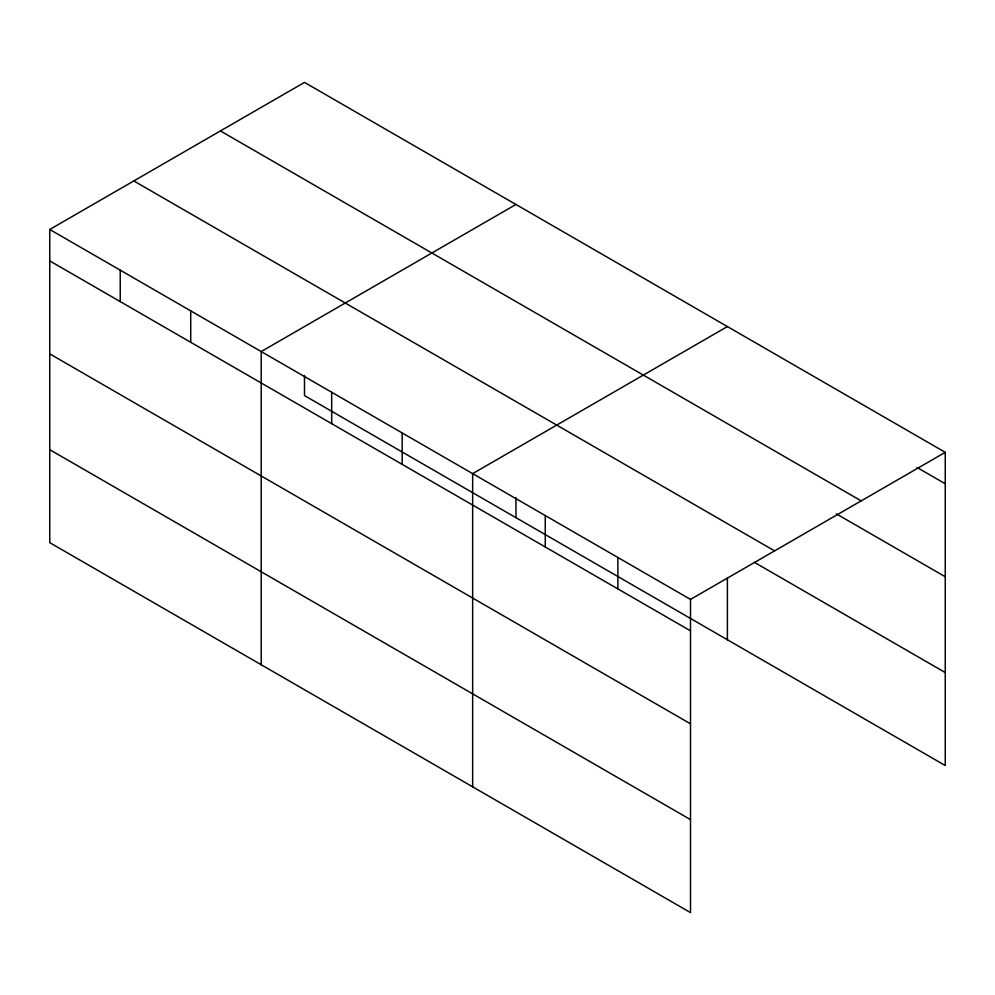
<?xml version="1.0" encoding="UTF-8"?>
<svg xmlns="http://www.w3.org/2000/svg" width="995" height="995" viewBox="0 0 995 995"><rect width="100%" height="100%" fill="white"/><g stroke="black" fill="none" stroke-linecap="round" stroke-linejoin="round"><path stroke-width="1.49" d="M690.505 723.813L690.505 599.413L49.75 229.472L49.75 542.661L690.505 912.602L690.505 723.813L49.75 353.884M304.495 375.438L304.495 395.587L945.25 765.528L945.25 452.339L304.495 82.398L49.75 229.472M515.945 204.472L261.2 351.558L261.2 664.747M727.395 326.559L472.65 473.632L472.65 786.821M690.505 599.413L945.25 452.339M917.004 467.451L945.25 483.757M220.43 130.93L861.185 500.871M836.322 513.855L945.25 576.739M133.815 180.941L774.57 550.869M754.285 562.287L945.25 672.545M49.75 260.901L690.505 630.83M49.75 449.678L690.505 819.619M727.395 577.759L727.395 639.748M617.883 557.486L617.883 588.903M545.26 515.559L545.26 546.976M515.945 497.525L515.945 517.674M402.167 432.937L402.167 464.366M331.683 392.241L331.683 423.671M190.717 310.863L190.717 342.28M120.233 270.167L120.233 301.584"/></g></svg>
